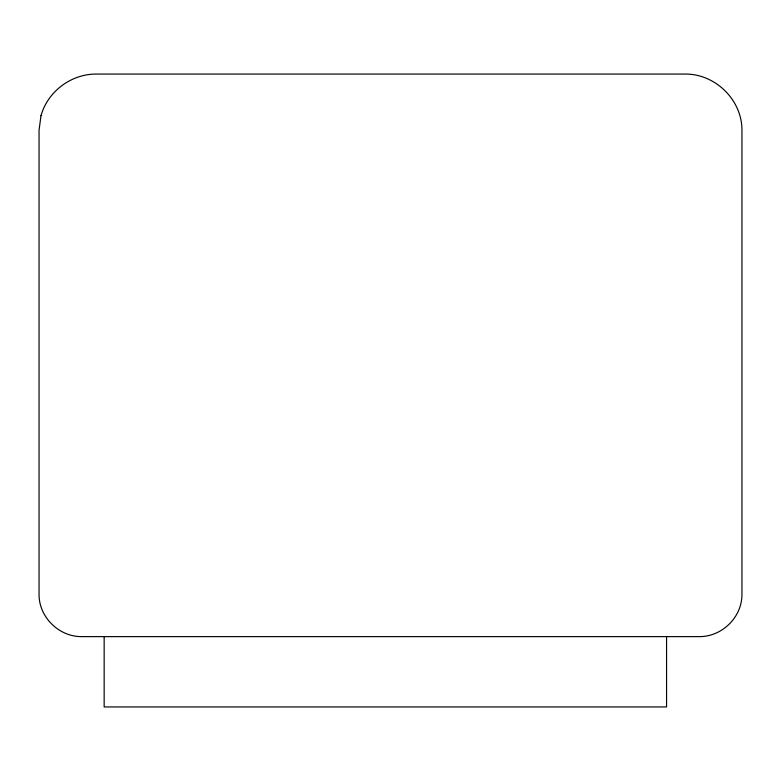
<?xml version="1.0" encoding="UTF-8"?>
<svg xmlns="http://www.w3.org/2000/svg" width="781" height="781" viewBox="0 0 781 781"><rect width="100%" height="100%" fill="white"/><g stroke="black" fill="none" stroke-linecap="round" stroke-linejoin="round"><path stroke-width="1.17" d="M666.564 636.622L666.564 706.942L104.156 706.942L104.156 636.622M40.983 115.754L39.05 130.31L39.05 594.429C38.923 617.146 58.956 636.779 81.585 636.622L699.415 636.622C722.044 636.779 742.077 617.146 741.95 594.429L741.95 130.31C742.116 100.027 715.416 73.844 685.23 74.058L95.77 74.058C70.807 74.195 47.661 91.65 40.983 115.754"/></g></svg>
